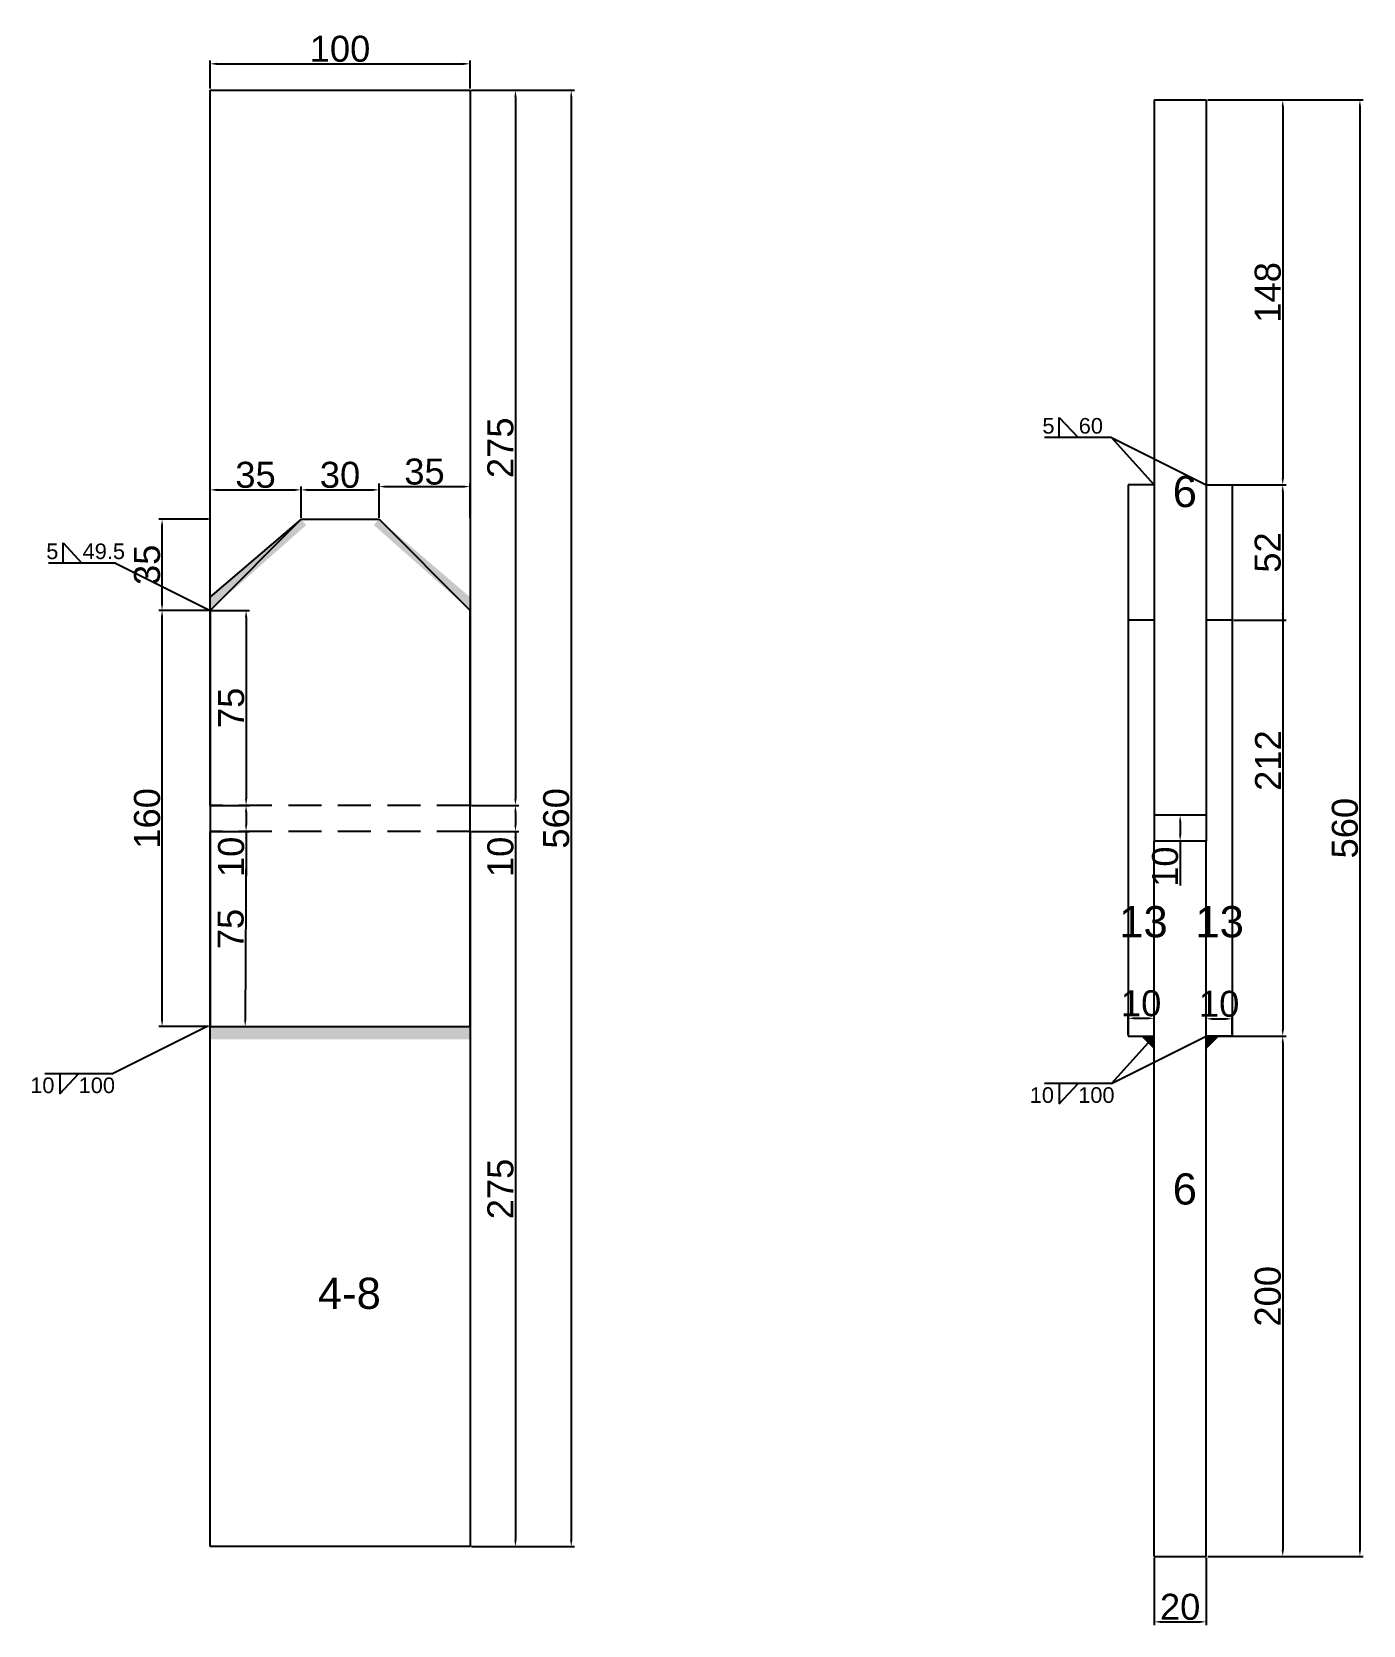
# Model space of a CAD drawing. Header units: millimetres. Extents: x 2042 to 9365, y 311 to 1101.
# Drawn here: x 5678 to 6190, y 391 to 1004 of the extents above; entities that cross this region are included whole.
import ezdxf

# ---------------------------------------------------------------- set-up
doc = ezdxf.new("R2010")
doc.units = ezdxf.units.MM
doc.linetypes.add('DASHED', pattern=[19.05, 12.7, -6.35])
for name, color, linetype in [('尺寸标注', 6, 'Continuous'), ('标号', 4, 'Continuous'), ('焊缝', 250, 'Continuous')]:
    doc.layers.add(name, color=color, linetype=linetype)
doc.styles.get("Standard").update_dxf_attribs({"font": 'arial.ttf'})
doc.dimstyles.new('ISO-25-JHF', dxfattribs={"dimtxt": 10, "dimasz": 2.5, "dimexe": 1.25, "dimexo": 0.625, "dimtad": 1, "dimtxsty": 'Standard', "dimcen": 2.5, "dimadec": 0, "dimazin": 0, "dimtfac": 1, "dimtmove": 0, "dimatfit": 3, "dimfxl": 1, "dimarcsym": 0})

# ---------------------------------------------------------------- blocks, each defined once
blk = doc.blocks.new('*D406')
at = {"layer": 'Defpoints', "color": 0, "transparency": 16777216}
for p in [(5846.2, 991.32), (5746.2, 981.18), (5846.2, 981.18)]:
    blk.add_point(p, dxfattribs=at)
at = {"layer": '尺寸标注', "color": 0, "lineweight": -2, "transparency": 16777216}
for p, q in [((5746.2, 981.8), (5746.2, 992.57)), ((5846.2, 981.8), (5846.2, 992.57)), ((5748.7, 991.32), (5843.7, 991.32))]:
    blk.add_line(p, q, dxfattribs=at)
at = {"layer": '尺寸标注', "color": 0, "transparency": 16777216}
for points in [[(5748.7, 991.73), (5748.7, 990.9), (5746.2, 991.32)], [(5843.7, 991.73), (5843.7, 990.9), (5846.2, 991.32)]]:
    blk.add_solid(points, dxfattribs=at)
at = {"layer": '尺寸标注', "color": 0, "transparency": 16777216, "insert": (5796.2, 997.05), "char_height": 10, "attachment_point": 5}
blk.add_mtext('100', dxfattribs=at)
blk = doc.blocks.new('*D407')
at = {"layer": 'Defpoints', "color": 0, "transparency": 16777216}
for p in [(5846.2, 981.18), (5846.2, 706.18), (5863.68, 706.18)]:
    blk.add_point(p, dxfattribs=at)
at = {"layer": '尺寸标注', "color": 0, "lineweight": -2, "transparency": 16777216}
for p, q in [((5846.82, 981.18), (5864.93, 981.18)), ((5863.68, 978.68), (5863.68, 708.68)), ((5846.82, 706.18), (5864.93, 706.18))]:
    blk.add_line(p, q, dxfattribs=at)
at = {"layer": '尺寸标注', "color": 0, "transparency": 16777216}
for points in [[(5863.26, 978.68), (5864.09, 978.68), (5863.68, 981.18)], [(5863.26, 708.68), (5864.09, 708.68), (5863.68, 706.18)]]:
    blk.add_solid(points, dxfattribs=at)
at = {"layer": '尺寸标注', "color": 0, "transparency": 16777216, "insert": (5857.94, 843.68), "char_height": 10, "attachment_point": 5, "rotation": 90}
blk.add_mtext('275', dxfattribs=at)
blk = doc.blocks.new('*D408')
at = {"layer": 'Defpoints', "color": 0, "transparency": 16777216}
for p in [(5727.76, 781.18), (5746.2, 781.18), (5746.2, 621.18)]:
    blk.add_point(p, dxfattribs=at)
at = {"layer": '尺寸标注', "color": 0, "lineweight": -2, "transparency": 16777216}
for p, q in [((5745.57, 781.18), (5726.51, 781.18)), ((5727.76, 623.68), (5727.76, 778.68)), ((5745.57, 621.18), (5726.51, 621.18))]:
    blk.add_line(p, q, dxfattribs=at)
at = {"layer": '尺寸标注', "color": 0, "transparency": 16777216}
for points in [[(5727.34, 778.68), (5728.17, 778.68), (5727.76, 781.18)], [(5727.34, 623.68), (5728.17, 623.68), (5727.76, 621.18)]]:
    blk.add_solid(points, dxfattribs=at)
at = {"layer": '尺寸标注', "color": 0, "transparency": 16777216, "insert": (5722.03, 701.18), "char_height": 10, "attachment_point": 5, "rotation": 90}
blk.add_mtext('160', dxfattribs=at)
blk = doc.blocks.new('*D402')
at = {"layer": 'Defpoints', "color": 0, "transparency": 16777216}
for p in [(5727.76, 816.18), (5746.2, 816.18), (5746.2, 781.18)]:
    blk.add_point(p, dxfattribs=at)
at = {"layer": '尺寸标注', "color": 0, "lineweight": -2, "transparency": 16777216}
for p, q in [((5745.57, 816.18), (5726.51, 816.18)), ((5727.76, 783.68), (5727.76, 813.68)), ((5745.57, 781.18), (5726.51, 781.18))]:
    blk.add_line(p, q, dxfattribs=at)
at = {"layer": '尺寸标注', "color": 0, "transparency": 16777216}
for points in [[(5727.34, 813.68), (5728.17, 813.68), (5727.76, 816.18)], [(5727.34, 783.68), (5728.17, 783.68), (5727.76, 781.18)]]:
    blk.add_solid(points, dxfattribs=at)
at = {"layer": '尺寸标注', "color": 0, "transparency": 16777216, "insert": (5722.02, 798.68), "char_height": 10, "attachment_point": 5, "rotation": 90}
blk.add_mtext('35', dxfattribs=at)
blk = doc.blocks.new('*D409')
at = {"layer": 'Defpoints', "color": 0, "transparency": 16777216}
for p in [(5781.2, 827.5), (5746.2, 816.18), (5781.2, 816.18)]:
    blk.add_point(p, dxfattribs=at)
at = {"layer": '尺寸标注', "color": 0, "lineweight": -2, "transparency": 16777216}
for p, q in [((5746.2, 816.8), (5746.2, 828.75)), ((5748.7, 827.5), (5778.7, 827.5)), ((5781.2, 816.8), (5781.2, 828.75))]:
    blk.add_line(p, q, dxfattribs=at)
at = {"layer": '尺寸标注', "color": 0, "transparency": 16777216}
for points in [[(5748.7, 827.92), (5748.7, 827.08), (5746.2, 827.5)], [(5778.7, 827.92), (5778.7, 827.08), (5781.2, 827.5)]]:
    blk.add_solid(points, dxfattribs=at)
at = {"layer": '尺寸标注', "color": 0, "transparency": 16777216, "insert": (5763.7, 833.23), "char_height": 10, "attachment_point": 5}
blk.add_mtext('35', dxfattribs=at)
blk = doc.blocks.new('*D410')
at = {"layer": 'Defpoints', "color": 0, "transparency": 16777216}
for p in [(5811.2, 827.5), (5781.2, 816.18), (5811.2, 816.18)]:
    blk.add_point(p, dxfattribs=at)
at = {"layer": '尺寸标注', "color": 0, "lineweight": -2, "transparency": 16777216}
for p, q in [((5781.2, 816.8), (5781.2, 828.75)), ((5783.7, 827.5), (5808.7, 827.5)), ((5811.2, 816.8), (5811.2, 828.75))]:
    blk.add_line(p, q, dxfattribs=at)
at = {"layer": '尺寸标注', "color": 0, "transparency": 16777216}
for points in [[(5783.7, 827.92), (5783.7, 827.08), (5781.2, 827.5)], [(5808.7, 827.92), (5808.7, 827.08), (5811.2, 827.5)]]:
    blk.add_solid(points, dxfattribs=at)
at = {"layer": '尺寸标注', "color": 0, "transparency": 16777216, "insert": (5796.2, 833.23), "char_height": 10, "attachment_point": 5}
blk.add_mtext('30', dxfattribs=at)
blk = doc.blocks.new('*D403')
at = {"layer": 'Defpoints', "color": 0, "transparency": 16777216}
for p in [(5846.2, 828.75), (5811.2, 816.18), (5846.2, 816.18)]:
    blk.add_point(p, dxfattribs=at)
at = {"layer": '尺寸标注', "color": 0, "lineweight": -2, "transparency": 16777216}
for p, q in [((5811.2, 816.8), (5811.2, 830)), ((5813.7, 828.75), (5843.7, 828.75)), ((5846.2, 816.8), (5846.2, 830))]:
    blk.add_line(p, q, dxfattribs=at)
at = {"layer": '尺寸标注', "color": 0, "transparency": 16777216}
for points in [[(5813.7, 829.17), (5813.7, 828.33), (5811.2, 828.75)], [(5843.7, 829.17), (5843.7, 828.33), (5846.2, 828.75)]]:
    blk.add_solid(points, dxfattribs=at)
at = {"layer": '尺寸标注', "color": 0, "transparency": 16777216, "insert": (5828.7, 834.48), "char_height": 10, "attachment_point": 5}
blk.add_mtext('35', dxfattribs=at)
blk = doc.blocks.new('*D411')
at = {"layer": 'Defpoints', "color": 0, "transparency": 16777216}
for p in [(5846.2, 706.18), (5846.2, 696.18), (5863.68, 696.18)]:
    blk.add_point(p, dxfattribs=at)
at = {"layer": '尺寸标注', "color": 0, "lineweight": -2, "transparency": 16777216}
for p, q in [((5846.82, 706.18), (5864.93, 706.18)), ((5863.68, 703.68), (5863.68, 698.68)), ((5846.82, 696.18), (5864.93, 696.18)), ((5863.68, 696.18), (5863.68, 679.08))]:
    blk.add_line(p, q, dxfattribs=at)
at = {"layer": '尺寸标注', "color": 0, "transparency": 16777216}
for points in [[(5863.26, 703.68), (5864.09, 703.68), (5863.68, 706.18)], [(5863.26, 698.68), (5864.09, 698.68), (5863.68, 696.18)]]:
    blk.add_solid(points, dxfattribs=at)
at = {"layer": '尺寸标注', "color": 0, "transparency": 16777216, "insert": (5857.94, 686.38), "char_height": 10, "attachment_point": 5, "rotation": 90}
blk.add_mtext('10', dxfattribs=at)
blk = doc.blocks.new('*D412')
at = {"layer": 'Defpoints', "color": 0, "transparency": 16777216}
for p in [(5846.2, 696.18), (5846.2, 421.18), (5863.68, 421.18)]:
    blk.add_point(p, dxfattribs=at)
at = {"layer": '尺寸标注', "color": 0, "lineweight": -2, "transparency": 16777216}
for p, q in [((5846.82, 696.18), (5864.93, 696.18)), ((5863.68, 693.68), (5863.68, 423.68)), ((5846.82, 421.18), (5864.93, 421.18))]:
    blk.add_line(p, q, dxfattribs=at)
at = {"layer": '尺寸标注', "color": 0, "transparency": 16777216}
for points in [[(5863.26, 693.68), (5864.09, 693.68), (5863.68, 696.18)], [(5863.26, 423.68), (5864.09, 423.68), (5863.68, 421.18)]]:
    blk.add_solid(points, dxfattribs=at)
at = {"layer": '尺寸标注', "color": 0, "transparency": 16777216, "insert": (5857.94, 558.68), "char_height": 10, "attachment_point": 5, "rotation": 90}
blk.add_mtext('275', dxfattribs=at)
blk = doc.blocks.new('*D404')
at = {"layer": 'Defpoints', "color": 0, "transparency": 16777216}
for p in [(5846.2, 981.18), (5846.2, 421.18), (5885.13, 421.18)]:
    blk.add_point(p, dxfattribs=at)
at = {"layer": '尺寸标注', "color": 0, "lineweight": -2, "transparency": 16777216}
for p, q in [((5846.82, 981.18), (5886.38, 981.18)), ((5885.13, 978.68), (5885.13, 423.68)), ((5846.82, 421.18), (5886.38, 421.18))]:
    blk.add_line(p, q, dxfattribs=at)
at = {"layer": '尺寸标注', "color": 0, "transparency": 16777216}
for points in [[(5884.71, 978.68), (5885.54, 978.68), (5885.13, 981.18)], [(5884.71, 423.68), (5885.54, 423.68), (5885.13, 421.18)]]:
    blk.add_solid(points, dxfattribs=at)
at = {"layer": '尺寸标注', "color": 0, "transparency": 16777216, "insert": (5879.4, 701.18), "char_height": 10, "attachment_point": 5, "rotation": 90}
blk.add_mtext('560', dxfattribs=at)
blk = doc.blocks.new('*D413')
at = {"layer": 'Defpoints', "color": 0, "transparency": 16777216}
for p in [(5746.2, 781.18), (5746.2, 706.18), (5760.09, 706.18)]:
    blk.add_point(p, dxfattribs=at)
at = {"layer": '尺寸标注', "color": 0, "lineweight": -2, "transparency": 16777216}
for p, q in [((5746.82, 781.18), (5761.34, 781.18)), ((5760.09, 778.68), (5760.09, 708.68)), ((5746.82, 706.18), (5761.34, 706.18))]:
    blk.add_line(p, q, dxfattribs=at)
at = {"layer": '尺寸标注', "color": 0, "transparency": 16777216}
for points in [[(5759.67, 778.68), (5760.5, 778.68), (5760.09, 781.18)], [(5759.67, 708.68), (5760.5, 708.68), (5760.09, 706.18)]]:
    blk.add_solid(points, dxfattribs=at)
at = {"layer": '尺寸标注', "color": 0, "transparency": 16777216, "insert": (5754.38, 743.68), "char_height": 10, "attachment_point": 5, "rotation": 90}
blk.add_mtext('75', dxfattribs=at)
blk = doc.blocks.new('*D414')
at = {"layer": 'Defpoints', "color": 0, "transparency": 16777216}
for p in [(5746.2, 706.18), (5746.2, 696.18), (5760.09, 696.18)]:
    blk.add_point(p, dxfattribs=at)
at = {"layer": '尺寸标注', "color": 0, "lineweight": -2, "transparency": 16777216}
for p, q in [((5746.82, 706.18), (5761.34, 706.18)), ((5760.09, 703.68), (5760.09, 698.68)), ((5746.82, 696.18), (5761.34, 696.18)), ((5760.09, 696.18), (5760.09, 679.08))]:
    blk.add_line(p, q, dxfattribs=at)
at = {"layer": '尺寸标注', "color": 0, "transparency": 16777216}
for points in [[(5759.67, 703.68), (5760.5, 703.68), (5760.09, 706.18)], [(5759.67, 698.68), (5760.5, 698.68), (5760.09, 696.18)]]:
    blk.add_solid(points, dxfattribs=at)
at = {"layer": '尺寸标注', "color": 0, "transparency": 16777216, "insert": (5754.36, 686.38), "char_height": 10, "attachment_point": 5, "rotation": 90}
blk.add_mtext('10', dxfattribs=at)
blk = doc.blocks.new('*D405')
at = {"layer": 'Defpoints', "color": 0, "transparency": 16777216}
for p in [(5746.2, 696.18), (5745.83, 621.18), (5759.72, 621.11)]:
    blk.add_point(p, dxfattribs=at)
at = {"layer": '尺寸标注', "color": 0, "lineweight": -2, "transparency": 16777216}
for p, q in [((5746.82, 696.18), (5761.34, 696.11)), ((5760.08, 693.61), (5759.73, 623.61)), ((5746.46, 621.18), (5760.97, 621.11))]:
    blk.add_line(p, q, dxfattribs=at)
at = {"layer": '尺寸标注', "color": 0, "transparency": 16777216}
for points in [[(5759.66, 693.61), (5760.49, 693.61), (5760.09, 696.11)], [(5759.32, 623.61), (5760.15, 623.61), (5759.72, 621.11)]]:
    blk.add_solid(points, dxfattribs=at)
at = {"layer": '尺寸标注', "color": 0, "transparency": 16777216, "insert": (5754.19, 658.64), "char_height": 10, "attachment_point": 5, "rotation": 89.72111}
blk.add_mtext('75', dxfattribs=at)
blk = doc.blocks.new('*D436')
at = {"layer": 'Defpoints', "color": 0, "transparency": 16777216}
for p in [(6109.33, 417.42), (6129.33, 417.42), (6129.33, 392.23)]:
    blk.add_point(p, dxfattribs=at)
at = {"layer": '尺寸标注', "color": 0, "lineweight": -2, "transparency": 16777216}
for p, q in [((6109.33, 416.8), (6109.33, 390.98)), ((6129.33, 416.8), (6129.33, 390.98)), ((6111.83, 392.23), (6126.83, 392.23))]:
    blk.add_line(p, q, dxfattribs=at)
at = {"layer": '尺寸标注', "color": 0, "transparency": 16777216}
for points in [[(6111.83, 392.64), (6111.83, 391.81), (6109.33, 392.23)], [(6126.83, 392.64), (6126.83, 391.81), (6129.33, 392.23)]]:
    blk.add_solid(points, dxfattribs=at)
at = {"layer": '尺寸标注', "color": 0, "transparency": 16777216, "insert": (6119.33, 397.96), "char_height": 10, "attachment_point": 5}
blk.add_mtext('20', dxfattribs=at)
blk = doc.blocks.new('*D437')
at = {"layer": 'Defpoints', "color": 0, "transparency": 16777216}
for p in [(6109.33, 624.31), (6099.33, 617.42), (6109.33, 617.42)]:
    blk.add_point(p, dxfattribs=at)
at = {"layer": '尺寸标注', "color": 0, "lineweight": -2, "transparency": 16777216}
for p, q in [((6099.33, 618.05), (6099.33, 625.56)), ((6109.33, 618.05), (6109.33, 625.56)), ((6101.83, 624.31), (6106.83, 624.31))]:
    blk.add_line(p, q, dxfattribs=at)
at = {"layer": '尺寸标注', "color": 0, "transparency": 16777216}
for points in [[(6101.83, 624.72), (6101.83, 623.89), (6099.33, 624.31)], [(6106.83, 624.72), (6106.83, 623.89), (6109.33, 624.31)]]:
    blk.add_solid(points, dxfattribs=at)
at = {"layer": '尺寸标注', "color": 0, "transparency": 16777216, "insert": (6104.33, 630.04), "char_height": 10, "attachment_point": 5}
blk.add_mtext('10', dxfattribs=at)
blk = doc.blocks.new('*D438')
at = {"layer": 'Defpoints', "color": 0, "transparency": 16777216}
for p in [(6139.33, 624.09), (6129.33, 617.42), (6139.33, 617.42)]:
    blk.add_point(p, dxfattribs=at)
at = {"layer": '尺寸标注', "color": 0, "lineweight": -2, "transparency": 16777216}
for p, q in [((6129.33, 618.05), (6129.33, 625.34)), ((6139.33, 618.05), (6139.33, 625.34)), ((6131.83, 624.09), (6136.83, 624.09))]:
    blk.add_line(p, q, dxfattribs=at)
at = {"layer": '尺寸标注', "color": 0, "transparency": 16777216}
for points in [[(6131.83, 624.51), (6131.83, 623.68), (6129.33, 624.09)], [(6136.83, 624.51), (6136.83, 623.68), (6139.33, 624.09)]]:
    blk.add_solid(points, dxfattribs=at)
at = {"layer": '尺寸标注', "color": 0, "transparency": 16777216, "insert": (6134.33, 629.82), "char_height": 10, "attachment_point": 5}
blk.add_mtext('10', dxfattribs=at)
blk = doc.blocks.new('*D439')
at = {"layer": 'Defpoints', "color": 0, "transparency": 16777216}
for p in [(6129.33, 977.42), (6129.33, 829.42), (6158.8, 829.42)]:
    blk.add_point(p, dxfattribs=at)
at = {"layer": '尺寸标注', "color": 0, "lineweight": -2, "transparency": 16777216}
for p, q in [((6129.95, 977.42), (6160.05, 977.42)), ((6158.8, 974.92), (6158.8, 831.92)), ((6129.95, 829.42), (6160.05, 829.42))]:
    blk.add_line(p, q, dxfattribs=at)
at = {"layer": '尺寸标注', "color": 0, "transparency": 16777216}
for points in [[(6158.38, 974.92), (6159.21, 974.92), (6158.8, 977.42)], [(6158.38, 831.92), (6159.21, 831.92), (6158.8, 829.42)]]:
    blk.add_solid(points, dxfattribs=at)
at = {"layer": '尺寸标注', "color": 0, "transparency": 16777216, "insert": (6153.07, 903.42), "char_height": 10, "attachment_point": 5, "rotation": 90}
blk.add_mtext('148', dxfattribs=at)
blk = doc.blocks.new('*D440')
at = {"layer": 'Defpoints', "color": 0, "transparency": 16777216}
for p in [(6139.33, 829.42), (6139.33, 617.42), (6158.8, 617.42)]:
    blk.add_point(p, dxfattribs=at)
at = {"layer": '尺寸标注', "color": 0, "lineweight": -2, "transparency": 16777216}
for p, q in [((6139.95, 829.42), (6160.05, 829.42)), ((6158.8, 826.92), (6158.8, 619.92)), ((6139.95, 617.42), (6160.05, 617.42))]:
    blk.add_line(p, q, dxfattribs=at)
at = {"layer": '尺寸标注', "color": 0, "transparency": 16777216}
for points in [[(6158.38, 826.92), (6159.21, 826.92), (6158.8, 829.42)], [(6158.38, 619.92), (6159.21, 619.92), (6158.8, 617.42)]]:
    blk.add_solid(points, dxfattribs=at)
at = {"layer": '尺寸标注', "color": 0, "transparency": 16777216, "insert": (6153.15, 723.42), "char_height": 10, "attachment_point": 5, "rotation": 90}
blk.add_mtext('212', dxfattribs=at)
blk = doc.blocks.new('*D441')
at = {"layer": 'Defpoints', "color": 0, "transparency": 16777216}
for p in [(6129.33, 617.42), (6129.33, 417.42), (6158.8, 417.42)]:
    blk.add_point(p, dxfattribs=at)
at = {"layer": '尺寸标注', "color": 0, "lineweight": -2, "transparency": 16777216}
for p, q in [((6129.95, 617.42), (6160.05, 617.42)), ((6158.8, 614.92), (6158.8, 419.92)), ((6129.95, 417.42), (6160.05, 417.42))]:
    blk.add_line(p, q, dxfattribs=at)
at = {"layer": '尺寸标注', "color": 0, "transparency": 16777216}
for points in [[(6158.38, 614.92), (6159.21, 614.92), (6158.8, 617.42)], [(6158.38, 419.92), (6159.21, 419.92), (6158.8, 417.42)]]:
    blk.add_solid(points, dxfattribs=at)
at = {"layer": '尺寸标注', "color": 0, "transparency": 16777216, "insert": (6153.07, 517.42), "char_height": 10, "attachment_point": 5, "rotation": 90}
blk.add_mtext('200', dxfattribs=at)
blk = doc.blocks.new('*D417')
at = {"layer": 'Defpoints', "color": 0, "transparency": 16777216}
for p in [(6129.95, 977.42), (6129.95, 417.42), (6188.47, 417.42)]:
    blk.add_point(p, dxfattribs=at)
at = {"layer": '尺寸标注', "color": 0, "lineweight": -2, "transparency": 16777216}
for p, q in [((6130.58, 977.42), (6189.72, 977.42)), ((6188.47, 974.92), (6188.47, 419.92)), ((6130.58, 417.42), (6189.72, 417.42))]:
    blk.add_line(p, q, dxfattribs=at)
at = {"layer": '尺寸标注', "color": 0, "transparency": 16777216}
for points in [[(6188.05, 974.92), (6188.88, 974.92), (6188.47, 977.42)], [(6188.05, 419.92), (6188.88, 419.92), (6188.47, 417.42)]]:
    blk.add_solid(points, dxfattribs=at)
at = {"layer": '尺寸标注', "color": 0, "transparency": 16777216, "insert": (6182.74, 697.42), "char_height": 10, "attachment_point": 5, "rotation": 90}
blk.add_mtext('560', dxfattribs=at)
blk = doc.blocks.new('*D442')
at = {"layer": 'Defpoints', "color": 0, "transparency": 16777216}
for p in [(6129.33, 702.42), (6119.33, 692.42), (6129.33, 692.42)]:
    blk.add_point(p, dxfattribs=at)
at = {"layer": '尺寸标注', "color": 0, "lineweight": -2, "transparency": 16777216}
for p, q in [((6128.7, 702.42), (6118.08, 702.42)), ((6119.33, 699.92), (6119.33, 694.92)), ((6128.7, 692.42), (6118.08, 692.42)), ((6119.33, 692.42), (6119.33, 675.32))]:
    blk.add_line(p, q, dxfattribs=at)
at = {"layer": '尺寸标注', "color": 0, "transparency": 16777216}
for points in [[(6118.91, 699.92), (6119.75, 699.92), (6119.33, 702.42)], [(6118.91, 694.92), (6119.75, 694.92), (6119.33, 692.42)]]:
    blk.add_solid(points, dxfattribs=at)
at = {"layer": '尺寸标注', "color": 0, "transparency": 16777216, "insert": (6113.6, 682.62), "char_height": 10, "attachment_point": 5, "rotation": 90}
blk.add_mtext('10', dxfattribs=at)
blk = doc.blocks.new('*D445')
at = {"layer": 'Defpoints', "color": 0, "transparency": 16777216}
for p in [(6139.33, 829.42), (6139.33, 777.42), (6158.8, 777.42)]:
    blk.add_point(p, dxfattribs=at)
at = {"layer": '尺寸标注', "color": 0, "lineweight": -2, "transparency": 16777216}
for p, q in [((6139.95, 829.42), (6160.05, 829.42)), ((6158.8, 826.92), (6158.8, 779.92)), ((6139.95, 777.42), (6160.05, 777.42))]:
    blk.add_line(p, q, dxfattribs=at)
at = {"layer": '尺寸标注', "color": 0, "transparency": 16777216}
for points in [[(6158.38, 826.92), (6159.21, 826.92), (6158.8, 829.42)], [(6158.38, 779.92), (6159.21, 779.92), (6158.8, 777.42)]]:
    blk.add_solid(points, dxfattribs=at)
at = {"layer": '尺寸标注', "color": 0, "transparency": 16777216, "insert": (6153.07, 803.42), "char_height": 10, "attachment_point": 5, "rotation": 90}
blk.add_mtext('52', dxfattribs=at)

msp = doc.modelspace()

# ---------------------------------------------------------------- hatches: boundary and pattern name
at = {"layer": '焊缝'}
h = msp.add_hatch(color=250, dxfattribs=at)
h.dxf.hatch_style = 1
h.paths.add_polyline_path([(5746.197, 786.281), (5746.197, 781.179), (5783.214, 813.966), (5781.197, 816.219)])
h = msp.add_hatch(color=250, dxfattribs=at)
h.dxf.hatch_style = 1
h.paths.add_polyline_path([(5846.197, 786.281), (5846.197, 781.179), (5809.18, 813.966), (5811.197, 816.219)])
h = msp.add_hatch(color=250, dxfattribs=at)
h.dxf.hatch_style = 1
h.paths.add_polyline_path([(5746.197, 616.18), (5746.197, 621.18), (5846.197, 621.18), (5846.192, 616.18)])
h = msp.add_hatch(color=250, dxfattribs=at)
h.dxf.hatch_style = 1
h.paths.add_polyline_path([(6109.33, 612.423), (6104.33, 617.423), (6109.33, 617.423)])
h = msp.add_hatch(color=250, dxfattribs=at)
h.dxf.hatch_style = 1
h.paths.add_polyline_path([(6129.33, 612.423), (6134.33, 617.423), (6129.33, 617.423)])

# ---------------------------------------------------------------- linework, layer by layer
for p, q in [((5746.197, 981.18), (5846.197, 981.18)), ((5746.197, 706.18), (5746.197, 981.18)), ((5846.197, 981.18), (5846.197, 706.18)), ((6109.33, 977.423), (6129.33, 977.423)), ((6109.33, 977.423), (6109.33, 702.423)), ((6129.33, 977.423), (6129.33, 702.423)), ((6109.33, 829.423), (6099.33, 829.423)), ((6099.33, 829.423), (6099.33, 617.423)), ((6129.33, 829.423), (6139.33, 829.423)), ((6139.33, 829.423), (6139.33, 617.423)), ((5781.197, 816.18), (5746.197, 781.18)), ((5781.197, 816.18), (5811.197, 816.18)), ((5811.197, 816.18), (5846.197, 781.18)), ((5746.197, 781.18), (5746.197, 621.18)), ((5846.197, 621.18), (5846.197, 781.18)), ((6109.33, 777.423), (6099.33, 777.423)), ((6139.33, 777.423), (6129.33, 777.423)), ((6129.33, 702.423), (6109.33, 702.423)), ((6109.33, 702.423), (6109.33, 692.423)), ((6129.33, 702.423), (6129.33, 692.423)), ((5746.197, 421.18), (5746.197, 696.18)), ((5846.197, 696.18), (5846.197, 421.18)), ((6129.33, 692.423), (6109.33, 692.423)), ((6109.33, 417.423), (6109.33, 692.423)), ((6129.33, 417.423), (6129.33, 692.423)), ((5746.197, 621.18), (5846.197, 621.18)), ((6099.33, 617.423), (6109.33, 617.423)), ((6139.33, 617.423), (6129.33, 617.423)), ((5846.197, 421.18), (5746.197, 421.18)), ((6109.33, 417.423), (6129.33, 417.423))]:
    msp.add_line(p, q)
at = {"linetype": 'DASHED'}
for p, q in [((5846.197, 706.18), (5746.197, 706.18)), ((5846.197, 696.18), (5746.197, 696.18))]:
    msp.add_line(p, q, dxfattribs=at)
at = {"layer": '尺寸标注'}
for p, q in [((6072.825, 847.613), (6072.825, 855.378)), ((6072.825, 855.378), (6080.057, 847.613)), ((6092.938, 847.613), (6067.175, 847.613)), ((6109.33, 829.423), (6092.938, 847.613)), ((6092.938, 847.613), (6129.33, 829.423)), ((5689.693, 799.37), (5689.693, 807.134)), ((5689.693, 807.134), (5696.924, 799.37)), ((5709.806, 799.37), (5684.043, 799.37)), ((5709.806, 799.37), (5746.197, 781.18)), ((5708.492, 602.99), (5744.883, 621.18)), ((6109.33, 617.423), (6092.938, 599.234)), ((6092.938, 599.234), (6129.33, 617.423)), ((5708.492, 602.99), (5682.729, 602.99)), ((5688.379, 602.99), (5688.379, 595.226)), ((5688.379, 595.226), (5695.611, 602.99)), ((6092.938, 599.234), (6067.175, 599.234)), ((6072.825, 599.234), (6072.825, 591.469)), ((6072.825, 591.469), (6080.057, 599.234))]:
    msp.add_line(p, q, dxfattribs=at)
at = {"layer": '焊缝'}
for p, q in [((5781.197, 816.219), (5746.192, 786.281)), ((5746.197, 621.18), (5846.197, 621.18))]:
    msp.add_line(p, q, dxfattribs=at)

# ---------------------------------------------------------------- texts
at = {"layer": '尺寸标注', "char_height": 6}
for s, insert, attachment_point in [('5    60', (6066.355, 855.13), 1), ('5    49.5', (5683.223, 806.887), 1), ('\\pt0;10    100', (5677.037, 595.473), 7), ('\\pt0;10    100', (6061.483, 591.717), 7)]:
    msp.add_mtext_dynamic_manual_height_columns(s, width=68.30832, gutter_width=12.5, heights=[0], dxfattribs=dict(at, insert=insert, attachment_point=attachment_point))
at = {"layer": '标号', "char_height": 12, "attachment_point": 7}
for s, insert in [('6 ', (6116.465, 820.713)), ('13 ', (6095.908, 655.284)), ('13 ', (6125.208, 655.284)), ('6 ', (6116.465, 552.539)), ('4-8 ', (5787.678, 512.406))]:
    msp.add_mtext_dynamic_manual_height_columns(s, width=70.10425, gutter_width=12.5, heights=[0], dxfattribs=dict(at, insert=insert))

# ---------------------------------------------------------------- dimensions: what is measured, and where the dimension line sits
at = {"layer": '尺寸标注'}
for p1, p2, distance, picture, middle in [((5746.197, 981.18), (5846.197, 981.18), 10.138, '*D406', (5796.197, 997.048)), ((5846.197, 981.18), (5846.197, 706.18), 17.478, '*D407', (5857.945, 843.68)), ((5846.197, 981.18), (5846.197, 421.18), 38.931, '*D404', (5879.397, 701.18)), ((6129.33, 977.423), (6129.33, 829.423), 29.467, '*D439', (6153.066, 903.423)), ((5746.197, 816.18), (5781.197, 816.18), 11.32, '*D409', (5763.697, 833.234)), ((5781.197, 816.18), (5811.197, 816.18), 11.32, '*D410', (5796.197, 833.234)), ((5811.197, 816.18), (5846.197, 816.18), 12.57, '*D403', (5828.697, 834.484)), ((6139.33, 829.423), (6139.33, 617.423), 19.467, '*D440', (6153.151, 723.423)), ((6139.33, 829.423), (6139.33, 777.423), 19.467, '*D445', (6153.066, 803.423)), ((5746.197, 781.18), (5746.197, 816.18), 18.44, '*D402', (5722.023, 798.68)), ((5746.197, 621.18), (5746.197, 781.18), 18.44, '*D408', (5722.026, 701.18)), ((5746.197, 781.18), (5746.197, 706.18), 13.891, '*D413', (5754.378, 743.68)), ((5746.197, 706.18), (5746.197, 696.18), 13.891, '*D414', (5754.357, 686.38)), ((5846.197, 706.18), (5846.197, 696.18), 17.478, '*D411', (5857.945, 686.38)), ((6129.33, 702.423), (6129.33, 692.423), -10, '*D442', (6113.599, 682.624)), ((5746.197, 696.18), (5745.832, 621.18), 13.891, '*D405', (5754.195, 658.64)), ((5846.197, 696.18), (5846.197, 421.18), 17.478, '*D412', (5857.945, 558.68)), ((6129.33, 617.423), (6129.33, 417.423), 29.467, '*D441', (6153.066, 517.423))]:
    dim = msp.add_aligned_dim(p1=p1, p2=p2, distance=distance, dimstyle='ISO-25-JHF', dxfattribs=at)
    dim.commit()
    dim.dimension.update_dxf_attribs({"geometry": picture, "text_midpoint": middle})
for base, p1, p2, angle, picture, middle in [((6188.468, 417.423), (6129.955, 977.423), (6129.955, 417.423), 270, '*D417', (6188.468, 697.423)), ((6109.33, 624.306), (6099.33, 617.423), (6109.33, 617.423), 0, '*D437', (6104.33, 624.306)), ((6139.33, 624.092), (6129.33, 617.423), (6139.33, 617.423), 0, '*D438', (6134.33, 624.092)), ((6129.33, 392.225), (6109.33, 417.423), (6129.33, 417.423), 0, '*D436', (6119.33, 392.225))]:
    dim = msp.add_linear_dim(base=base, p1=p1, p2=p2, angle=angle, dimstyle='ISO-25-JHF', dxfattribs=at)
    dim.commit()
    dim.dimension.update_dxf_attribs({"geometry": picture, "text_midpoint": middle, "dimtype": 161})

doc.saveas('drawing.dxf')
